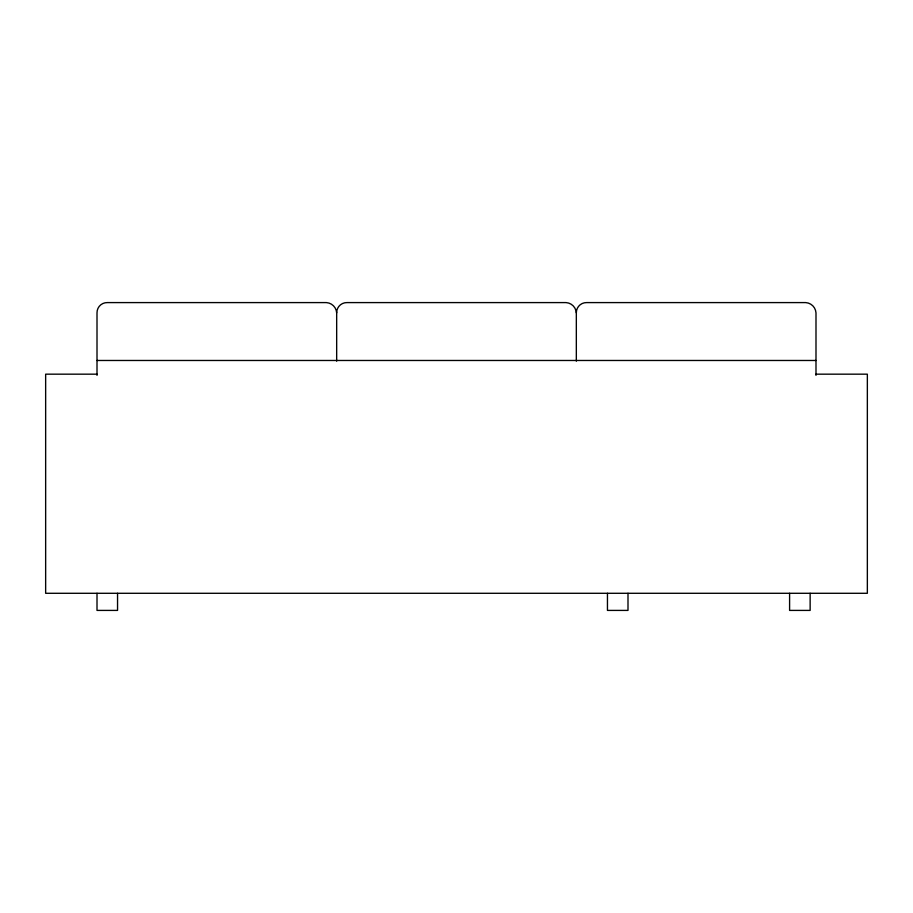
<?xml version="1.0" encoding="UTF-8"?>
<svg xmlns="http://www.w3.org/2000/svg" width="913" height="913" viewBox="0 0 913 913"><rect width="100%" height="100%" fill="white"/><g stroke="black" fill="none" stroke-linecap="round" stroke-linejoin="round"><path stroke-width="1.37" d="M97.006 360.475L815.994 360.475M97.006 374.17L45.65 374.17L45.65 593.29L867.35 593.29L867.35 374.17L815.994 374.17M815.994 375.357L815.994 312.862A11.002 11.002 0 0 0 805.723 302.591L586.603 302.591A10.1 10.1 0 0 0 576.331 312.862L576.331 361.16M810.139 593.29L810.139 610.409L789.597 610.409L789.597 593.29M627.996 593.29L627.996 610.409L607.453 610.409L607.453 593.29M97.006 375.357L97.006 312.862A10.1 10.1 0 0 1 107.278 302.591L326.398 302.591A11.002 11.002 0 0 1 336.669 312.862L336.669 361.16M117.549 593.29L117.549 610.409L97.006 610.409L97.006 593.29M336.669 312.862A10.1 10.1 0 0 1 346.94 302.591L566.06 302.591A11.002 11.002 0 0 1 576.331 312.862"/></g></svg>
